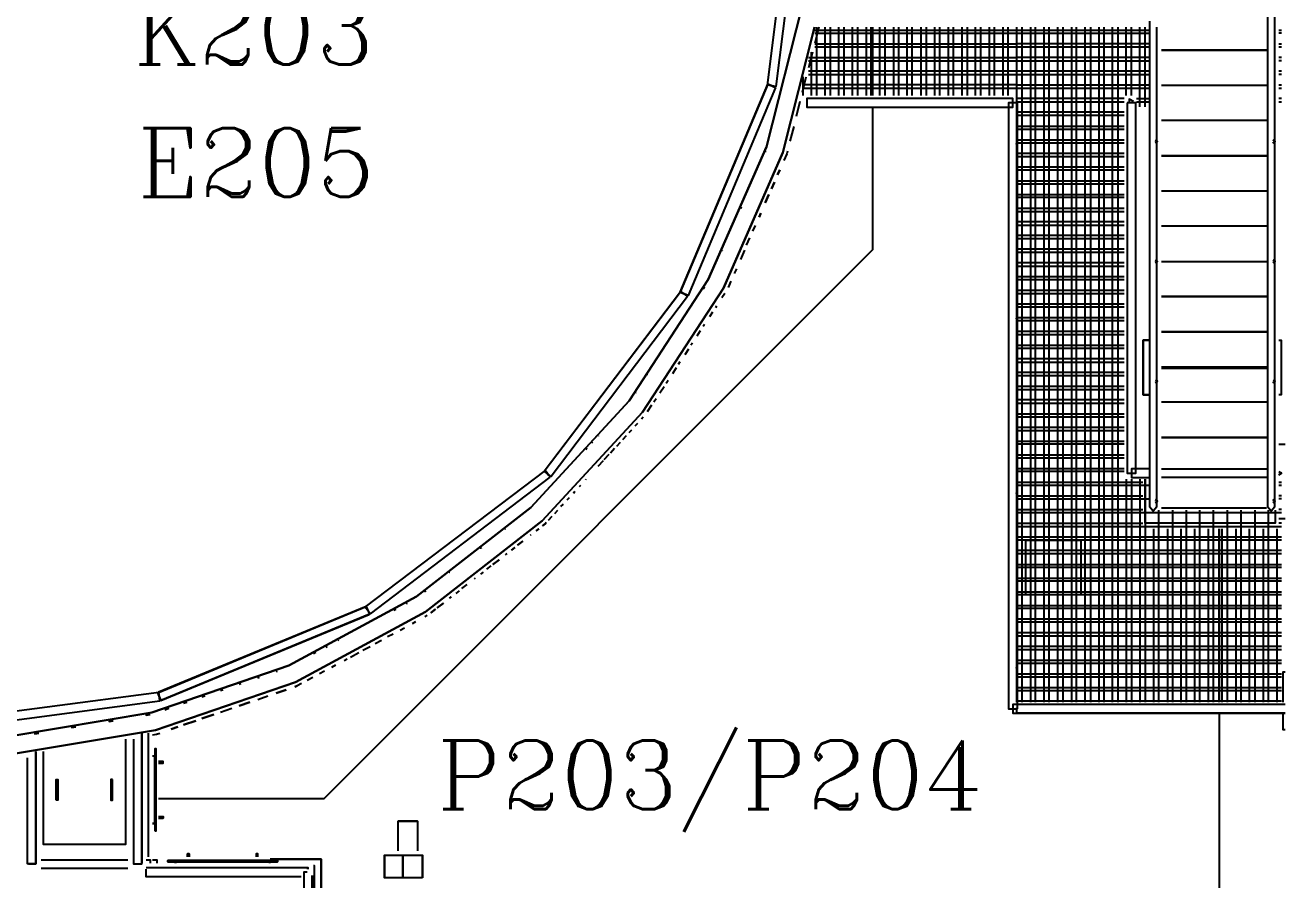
# Model space of a CAD drawing. Extents: x -57244 to 324435, y 15553 to 159369.
# Drawn here: x 102214 to 111433, y 36926 to 43164 of the extents above; entities that cross this region are included whole.
import ezdxf

# ---------------------------------------------------------------- set-up
doc = ezdxf.new("R2010")
doc.units = 0
doc.header["$LTSCALE"] = 2000
doc.header["$MEASUREMENT"] = 0
doc.layers.add('BASE', color=253, linetype='CONTINUOUS')
doc.styles.add('ROMANC', font='ROMANC', dxfattribs={"height": 0.2})

msp = doc.modelspace()

# ---------------------------------------------------------------- linework, layer by layer
at = {"layer": 'BASE', "linetype": 'Continuous'}
for p, q in [((108008.6, 43149.4), (107979.1, 43033.1)), ((107991.7, 43149.4), (107991.7, 42652.2)), ((108054.1, 42652.2), (108054.1, 43149.4)), ((108091.7, 43149.4), (108091.7, 42652.2)), ((108154.1, 42652.2), (108154.1, 43149.4)), ((108191.7, 43149.4), (108191.7, 42652.2)), ((108254.1, 42652.2), (108254.1, 43149.4)), ((108291.7, 43149.4), (108291.7, 42652.2)), ((108354.1, 43149.4), (108354.1, 42652.2)), ((108391.7, 42652.2), (108391.7, 43149.4)), ((108400.4, 43149.4), (108400.4, 42652.2)), ((108400.4, 43149.4), (108400.4, 42652.2)), ((108454.1, 42652.2), (108454.1, 43149.4)), ((108491.7, 43149.4), (108491.7, 42652.2)), ((108554.1, 43149.4), (108554.1, 42652.2)), ((108591.7, 43149.4), (108591.7, 42652.2)), ((108654.1, 42652.2), (108654.1, 43149.4)), ((108691.7, 42652.2), (108691.7, 43149.4)), ((108754.1, 43149.4), (108754.1, 42652.2)), ((108791.7, 43149.4), (108791.7, 42652.2)), ((108854.1, 43149.4), (108854.1, 42652.2)), ((108891.7, 42652.2), (108891.7, 43149.4)), ((108954.1, 43149.4), (108954.1, 42652.2)), ((108991.7, 42652.2), (108991.7, 43149.4)), ((109054.1, 43149.4), (109054.1, 42652.2)), ((109091.7, 43149.4), (109091.7, 42652.2)), ((109154.1, 42652.2), (109154.1, 43149.4)), ((109191.7, 42652.2), (109191.7, 43149.4)), ((109254.1, 42652.2), (109254.1, 43149.4)), ((109291.7, 42652.2), (109291.7, 43149.4)), ((109354.1, 42652.2), (109354.1, 43149.4)), ((109391.7, 42652.2), (109391.7, 43149.4)), ((109454.1, 38223), (109454.1, 43149.4)), ((109491.7, 43149.4), (109491.7, 38223)), ((109554.1, 43149.4), (109554.1, 38223)), ((109591.7, 38223), (109591.7, 43149.4)), ((109654.1, 38223), (109654.1, 43149.4)), ((109691.7, 38223), (109691.7, 43149.4)), ((109754.1, 38223), (109754.1, 43149.4)), ((109791.7, 43149.4), (109791.7, 38223)), ((109854.1, 43149.4), (109854.1, 38223)), ((109891.7, 38223), (109891.7, 43149.4)), ((109954.1, 38223), (109954.1, 43149.4)), ((109991.7, 43149.4), (109991.7, 38223)), ((110054.1, 43149.4), (110054.1, 38223)), ((110091.7, 38223), (110091.7, 43149.4)), ((110154.1, 38223), (110154.1, 43149.4)), ((110191.7, 43149.4), (110191.7, 38223)), ((110254.1, 42652.2), (110254.1, 43149.4)), ((110291.7, 42652.2), (110291.7, 43149.4)), ((110354.1, 42567.7), (110354.1, 43149.4)), ((110391.7, 42567.7), (110391.7, 43149.4)), ((107979.1, 43128.8), (109448, 43128.8)), ((107979.1, 43105.9), (109448, 43105.9)), ((109448, 43128.8), (110419.7, 43128.8)), ((109448, 43105.9), (110419.7, 43105.9)), ((111368.8, 43128.8), (111386.5, 43128.8)), ((111386.5, 43105.9), (111368.8, 43105.9)), ((107962.8, 42968.6), (107933.9, 42854.7)), ((107954.1, 42968.6), (107954.1, 42652.2)), ((107979.1, 43028.8), (109448, 43028.8)), ((107979.1, 43005.9), (109448, 43005.9)), ((110419.7, 43028.8), (109448, 43028.8)), ((109448, 43005.9), (110419.7, 43005.9)), ((111278.4, 42983.1), (110510.1, 42983.1)), ((110510.1, 42983.1), (111278.4, 42983.1)), ((111368.8, 43028.8), (111386.5, 43028.8)), ((111368.8, 43005.9), (111386.5, 43005.9)), ((107933.9, 42928.8), (109448, 42928.8)), ((107933.9, 42905.9), (109448, 42905.9)), ((110419.7, 42928.8), (109448, 42928.8)), ((109448, 42905.9), (110419.7, 42905.9)), ((111386.5, 42928.8), (111368.8, 42928.8)), ((111386.5, 42905.9), (111368.8, 42905.9)), ((107888.8, 42676.2), (107917, 42787.8)), ((107891.7, 42787.8), (107891.7, 42652.2)), ((109448, 42828.8), (107933.9, 42828.8)), ((107933.9, 42805.9), (109448, 42805.9)), ((110419.7, 42828.8), (109448, 42828.8)), ((109448, 42805.9), (110419.7, 42805.9)), ((111386.5, 42828.8), (111368.8, 42828.8)), ((111386.5, 42805.9), (111368.8, 42805.9)), ((107636.2, 42734.3), (107634.6, 42730.3)), ((109448, 42728.8), (107891.1, 42728.8)), ((107891.1, 42705.9), (109448, 42705.9)), ((109448, 42728.8), (110419.7, 42728.8)), ((109448, 42705.9), (110419.7, 42705.9)), ((110510.1, 42726), (111278.4, 42726)), ((110510.1, 42726), (111278.4, 42726)), ((111368.8, 42728.8), (111386.5, 42728.8)), ((111368.8, 42705.9), (111386.5, 42705.9)), ((107871.2, 42607), (107843.6, 42497.7)), ((110238.9, 42628.8), (109448, 42628.8)), ((109448, 42605.9), (110238.9, 42605.9)), ((109456.8, 42597.7), (109456.8, 38223)), ((109456.8, 42597.7), (109456.8, 38223)), ((109456.8, 42597.7), (109456.8, 38223)), ((109456.8, 38223), (109456.8, 42597.7)), ((110275.9, 42624.8), (110275.9, 42607)), ((110329.3, 42628.8), (110419.7, 42628.8)), ((110329.3, 42605.9), (110419.7, 42605.9)), ((111386.5, 42628.8), (111368.8, 42628.8)), ((111368.8, 42605.9), (111386.5, 42605.9)), ((108400.4, 42561.8), (108400.4, 41524.7)), ((110238.9, 42528.8), (109448, 42528.8)), ((110238.9, 42505.9), (109448, 42505.9)), ((107825.5, 42426.3), (107798.4, 42319.2)), ((109448, 42428.8), (110238.9, 42428.8)), ((109448, 42405.9), (110238.9, 42405.9)), ((111278.4, 42468.8), (110510.1, 42468.8)), ((111278.4, 42468.8), (110510.1, 42468.8)), ((109448, 42328.8), (110238.9, 42328.8)), ((107617.6, 42239.2), (107620.3, 42245.5)), ((107617.6, 42239.2), (107620.3, 42245.5)), ((107617.6, 42239.2), (107620.3, 42245.5)), ((107617.6, 42239.2), (107620.3, 42245.5)), ((107620.3, 42245.5), (107617.6, 42239.2)), ((107617.6, 42239.2), (107620.3, 42245.5)), ((107617.6, 42239.2), (107620.3, 42245.5)), ((107617.6, 42239.2), (107620.3, 42245.5)), ((107617.6, 42239.2), (107620.3, 42245.5)), ((107617.6, 42239.2), (107620.3, 42245.5)), ((107617.6, 42239.2), (107620.3, 42245.5)), ((107617.6, 42239.2), (107620.3, 42245.5)), ((107617.6, 42239.2), (107620.3, 42245.5)), ((107617.6, 42239.2), (107620.3, 42245.5)), ((107617.6, 42239.2), (107620.3, 42245.5)), ((107774.4, 42224.6), (107753.2, 42176.2)), ((109448, 42305.9), (110238.9, 42305.9)), ((109456.8, 42297.7), (109448, 42302.8)), ((110238.9, 42228.8), (109448, 42228.8)), ((109448, 42205.9), (110238.9, 42205.9)), ((111278.4, 42211.7), (110510.1, 42211.7)), ((110510.1, 42211.7), (111278.4, 42211.7)), ((107724.1, 42109.9), (107708, 42073.2)), ((107708, 42073.2), (107724.1, 42109.9)), ((110238.9, 42128.8), (109448, 42128.8)), ((110238.9, 42105.9), (109448, 42105.9)), ((107662.8, 41970.1), (107684.4, 42019.5)), ((107684.4, 42019.5), (107662.8, 41970.1)), ((109448, 42028.8), (110238.9, 42028.8)), ((109448, 42005.9), (110238.9, 42005.9)), ((110510.1, 41954.5), (111278.4, 41954.5)), ((110510.1, 41954.5), (111278.4, 41954.5)), ((107644.8, 41929.1), (107617.6, 41867.1)), ((107617.6, 41867.1), (107644.8, 41929.1)), ((109448, 41928.8), (110238.9, 41928.8)), ((110238.9, 41905.9), (109448, 41905.9)), ((107436.8, 41827.1), (107441.9, 41838.7)), ((107436.8, 41827.1), (107441.9, 41838.7)), ((107436.8, 41827.1), (107441.9, 41838.7)), ((107436.8, 41827.1), (107441.9, 41838.7)), ((107441.9, 41838.7), (107436.8, 41827.1)), ((107436.8, 41827.1), (107441.9, 41838.7)), ((107436.8, 41827.1), (107441.9, 41838.7)), ((107436.8, 41827.1), (107441.9, 41838.7)), ((107436.8, 41827.1), (107441.9, 41838.7)), ((107436.8, 41827.1), (107441.9, 41838.7)), ((107436.8, 41827.1), (107441.9, 41838.7)), ((107436.8, 41827.1), (107441.9, 41838.7)), ((107436.8, 41827.1), (107441.9, 41838.7)), ((107436.8, 41827.1), (107441.9, 41838.7)), ((107436.8, 41827.1), (107441.9, 41838.7)), ((107572.4, 41764.1), (107585.3, 41793.5)), ((107585.3, 41793.5), (107572.4, 41764.1)), ((109448, 41828.8), (110238.9, 41828.8)), ((109448, 41805.9), (110238.9, 41805.9)), ((107527.2, 41661), (107545.7, 41703.1)), ((107527.2, 41661), (107545.7, 41703.1)), ((110238.9, 41728.8), (109448, 41728.8)), ((109448, 41705.9), (110238.9, 41705.9)), ((111278.4, 41697.4), (110510.1, 41697.4)), ((111278.4, 41697.4), (110510.1, 41697.4)), ((107482, 41558), (107506, 41612.7)), ((107482, 41558), (107506, 41612.7)), ((110238.9, 41628.8), (109448, 41628.8)), ((110238.9, 41605.9), (109448, 41605.9)), ((107303.1, 41522.3), (107301.2, 41518)), ((107301.2, 41518), (107303.1, 41522.3)), ((107301.2, 41518), (107303.1, 41522.3)), ((107303.1, 41522.3), (107301.2, 41518)), ((107301.2, 41518), (107303.1, 41522.3)), ((107301.2, 41518), (107303.1, 41522.3)), ((107301.2, 41518), (107303.1, 41522.3)), ((107301.2, 41518), (107303.1, 41522.3)), ((107301.2, 41518), (107303.1, 41522.3)), ((107301.2, 41518), (107303.1, 41522.3)), ((107301.2, 41518), (107303.1, 41522.3)), ((107301.2, 41518), (107303.1, 41522.3)), ((107301.2, 41518), (107303.1, 41522.3)), ((107301.2, 41518), (107303.1, 41522.3)), ((107301.2, 41518), (107303.1, 41522.3)), ((107466.4, 41522.3), (107436.8, 41455)), ((107466.4, 41522.3), (107436.8, 41455)), ((110238.9, 41528.8), (109448, 41528.8)), ((110238.9, 41505.9), (109448, 41505.9)), ((110238.9, 41428.8), (109448, 41428.8)), ((109448, 41405.9), (110238.9, 41405.9)), ((110510.1, 41440.2), (111278.4, 41440.2)), ((110510.1, 41440.2), (111278.4, 41440.2)), ((107406.9, 41386.8), (107391.6, 41351.9)), ((107406.9, 41386.8), (107391.6, 41351.9)), ((110238.9, 41328.8), (109448, 41328.8)), ((110238.9, 41305.9), (109448, 41305.9)), ((107165.6, 41239.6), (107173.2, 41251.2)), ((107165.6, 41239.6), (107173.2, 41251.2)), ((107173.2, 41251.2), (107165.6, 41239.6)), ((107165.6, 41239.6), (107173.2, 41251.2)), ((107173.2, 41251.2), (107165.6, 41239.6)), ((107165.6, 41239.6), (107173.2, 41251.2)), ((107165.6, 41239.6), (107173.2, 41251.2)), ((107173.2, 41251.2), (107165.6, 41239.6)), ((107165.6, 41239.6), (107173.2, 41251.2)), ((107173.2, 41251.2), (107165.6, 41239.6)), ((107165.6, 41239.6), (107173.2, 41251.2)), ((107173.2, 41251.2), (107165.6, 41239.6)), ((107165.6, 41239.6), (107173.2, 41251.2)), ((107173.2, 41251.2), (107165.6, 41239.6)), ((107165.6, 41239.6), (107173.2, 41251.2)), ((107173.2, 41251.2), (107165.6, 41239.6)), ((107367.2, 41296.4), (107346.4, 41248.9)), ((107367.2, 41296.4), (107346.4, 41248.9)), ((110238.9, 41228.8), (109448, 41228.8)), ((107025, 41202.9), (107021, 41206)), ((107256, 41104.6), (107263.2, 41115.6)), ((107322.2, 41206), (107301.2, 41173.8)), ((109448, 41205.9), (110238.9, 41205.9)), ((110238.9, 41128.8), (109448, 41128.8)), ((111278.4, 41183.1), (110510.1, 41183.1)), ((110510.1, 41183.1), (111278.4, 41183.1)), ((107233.6, 41070.4), (107210.8, 41035.5)), ((110238.9, 41105.9), (109448, 41105.9)), ((110238.9, 41028.8), (109448, 41028.8)), ((109456.8, 41023.1), (109448, 41028.1)), ((109456.8, 41023.1), (109448, 41028.1)), ((107120.4, 40897.1), (107145, 40934.8)), ((107174.6, 40980), (107165.6, 40966.3)), ((110238.9, 41005.9), (109448, 41005.9)), ((107086, 40844.4), (107075.2, 40827.9)), ((110238.9, 40928.8), (109448, 40928.8)), ((109448, 40905.9), (110238.9, 40905.9)), ((111278.4, 40926), (110510.1, 40926)), ((110510.1, 40926), (111278.4, 40926)), ((107056.5, 40799.2), (107030, 40758.7)), ((109448, 40828.8), (110238.9, 40828.8)), ((109448, 40805.9), (110238.9, 40805.9)), ((106967.9, 40663.6), (106939.6, 40620.4)), ((106984.8, 40689.6), (106997.4, 40708.8)), ((110238.9, 40728.8), (109448, 40728.8)), ((109448, 40705.9), (110238.9, 40705.9)), ((111278.4, 40668.8), (110510.1, 40668.8)), ((111278.4, 40668.8), (110510.1, 40668.8)), ((111278.4, 40661.7), (110510.1, 40661.7)), ((110510.1, 40661.7), (111278.4, 40661.7)), ((106758.9, 40617), (106759.8, 40618.4)), ((106759.8, 40618.4), (106758.9, 40617)), ((106759.8, 40618.4), (106758.9, 40617)), ((106759.8, 40618.4), (106758.9, 40617)), ((106758.9, 40617), (106759.8, 40618.4)), ((106758.9, 40617), (106759.8, 40618.4)), ((106758.9, 40617), (106759.8, 40618.4)), ((106759.8, 40618.4), (106758.9, 40617)), ((106758.9, 40617), (106759.8, 40618.4)), ((106759.8, 40618.4), (106758.9, 40617)), ((106758.9, 40617), (106759.8, 40618.4)), ((106759.8, 40618.4), (106758.9, 40617)), ((106758.9, 40617), (106759.8, 40618.4)), ((106759.8, 40618.4), (106758.9, 40617)), ((106758.9, 40617), (106759.8, 40618.4)), ((106759.8, 40618.4), (106758.9, 40617)), ((106894.4, 40551.2), (106908.8, 40573.2)), ((110238.9, 40628.8), (109448, 40628.8)), ((110238.9, 40605.9), (109448, 40605.9)), ((106671.2, 40482.8), (106668.5, 40478.6)), ((106671.2, 40482.8), (106668.5, 40478.6)), ((106671.2, 40482.8), (106668.5, 40478.6)), ((106671.2, 40482.8), (106668.5, 40478.6)), ((106671.2, 40482.8), (106668.5, 40478.6)), ((106671.2, 40482.8), (106668.5, 40478.6)), ((106671.2, 40482.8), (106668.5, 40478.6)), ((106671.2, 40482.8), (106668.5, 40478.6)), ((106671.2, 40482.8), (106668.5, 40478.6)), ((106671.2, 40482.8), (106668.5, 40478.6)), ((106671.2, 40482.8), (106668.5, 40478.6)), ((106671.2, 40482.8), (106668.5, 40478.6)), ((106671.2, 40482.8), (106668.5, 40478.6)), ((106671.2, 40482.8), (106668.5, 40478.6)), ((106671.2, 40482.8), (106668.5, 40478.6)), ((106671.2, 40482.8), (106668.5, 40478.6)), ((106849.2, 40482), (106879.3, 40528)), ((109448, 40528.8), (110238.9, 40528.8)), ((109448, 40505.9), (110238.9, 40505.9)), ((106758.9, 40343.7), (106790.7, 40392.4)), ((106820.2, 40437.6), (106804.1, 40412.9)), ((110238.9, 40428.8), (109448, 40428.8)), ((109448, 40405.9), (110238.9, 40405.9)), ((111278.4, 40411.7), (110510.1, 40411.7)), ((111278.4, 40411.7), (110510.1, 40411.7)), ((106726.2, 40302.1), (106713.7, 40288.5)), ((106726.2, 40302.1), (106713.7, 40288.5)), ((109448, 40328.8), (110238.9, 40328.8)), ((109448, 40305.9), (110238.9, 40305.9)), ((106623.3, 40190.3), (106643, 40211.7)), ((106623.3, 40190.3), (106643, 40211.7)), ((106668.5, 40239.4), (106684.6, 40256.9)), ((106684.6, 40256.9), (106668.5, 40239.4)), ((110238.9, 40228.8), (109448, 40228.8)), ((109448, 40205.9), (110238.9, 40205.9)), ((106352.1, 40116.4), (106356.6, 40121.3)), ((106352.1, 40116.4), (106356.6, 40121.3)), ((106352.1, 40116.4), (106356.6, 40121.3)), ((106352.1, 40116.4), (106356.6, 40121.3)), ((106356.6, 40121.3), (106352.1, 40116.4)), ((106352.1, 40116.4), (106356.6, 40121.3)), ((106352.1, 40116.4), (106356.6, 40121.3)), ((106352.1, 40116.4), (106356.6, 40121.3)), ((106352.1, 40116.4), (106356.6, 40121.3)), ((106352.1, 40116.4), (106356.6, 40121.3)), ((106352.1, 40116.4), (106356.6, 40121.3)), ((106352.1, 40116.4), (106356.6, 40121.3)), ((106352.1, 40116.4), (106356.6, 40121.3)), ((106352.1, 40116.4), (106356.6, 40121.3)), ((106352.1, 40116.4), (106356.6, 40121.3)), ((106397.3, 40165.5), (106398.2, 40166.5)), ((106398.2, 40166.5), (106397.3, 40165.5)), ((106397.3, 40165.5), (106398.2, 40166.5)), ((106397.3, 40165.5), (106398.2, 40166.5)), ((106398.2, 40166.5), (106397.3, 40165.5)), ((106398.2, 40166.5), (106397.3, 40165.5)), ((106398.2, 40166.5), (106397.3, 40165.5)), ((106398.2, 40166.5), (106397.3, 40165.5)), ((106398.2, 40166.5), (106397.3, 40165.5)), ((106398.2, 40166.5), (106397.3, 40165.5)), ((106398.2, 40166.5), (106397.3, 40165.5)), ((106398.2, 40166.5), (106397.3, 40165.5)), ((106398.2, 40166.5), (106397.3, 40165.5)), ((106398.2, 40166.5), (106397.3, 40165.5)), ((106398.2, 40166.5), (106397.3, 40165.5)), ((106532.9, 40092.1), (106559.8, 40121.3)), ((106532.9, 40092.1), (106559.8, 40121.3)), ((106601.4, 40166.5), (106578.1, 40141.2)), ((106578.1, 40141.2), (106601.4, 40166.5)), ((109448, 40128.8), (110238.9, 40128.8)), ((110238.9, 40105.9), (109448, 40105.9)), ((110510.1, 40154.5), (111278.4, 40154.5)), ((111278.4, 40154.5), (110510.1, 40154.5)), ((111414, 40103.7), (111368.8, 40103.7)), ((111414, 40103.7), (111368.8, 40103.7)), ((106315, 40076.1), (106306.9, 40067.3)), ((106306.9, 40067.3), (106315, 40076.1)), ((106315, 40076.1), (106306.9, 40067.3)), ((106306.9, 40067.3), (106315, 40076.1)), ((106315, 40076.1), (106306.9, 40067.3)), ((106315, 40076.1), (106306.9, 40067.3)), ((106306.9, 40067.3), (106315, 40076.1)), ((106315, 40076.1), (106306.9, 40067.3)), ((106306.9, 40067.3), (106315, 40076.1)), ((106315, 40076.1), (106306.9, 40067.3)), ((106306.9, 40067.3), (106315, 40076.1)), ((106315, 40076.1), (106306.9, 40067.3)), ((106306.9, 40067.3), (106315, 40076.1)), ((106315, 40076.1), (106306.9, 40067.3)), ((106306.9, 40067.3), (106315, 40076.1)), ((106476.5, 40030.9), (106442.5, 39993.9)), ((106442.5, 39993.9), (106476.5, 40030.9)), ((106487.7, 40043), (106518.2, 40076.1)), ((106487.7, 40043), (106518.2, 40076.1)), ((109448, 40028.8), (110238.9, 40028.8)), ((106397.3, 39944.8), (106434.9, 39985.7)), ((106434.9, 39985.7), (106397.3, 39944.8)), ((109448, 40005.9), (110238.9, 40005.9)), ((109448, 39928.8), (110238.9, 39928.8)), ((110291.6, 39925), (110291.6, 39862.5)), ((110510.1, 39925), (111278.4, 39925)), ((106010.4, 39913.9), (106035.7, 39880.5)), ((106306.9, 39846.6), (106310.1, 39850.1)), ((106306.9, 39846.6), (106310.1, 39850.1)), ((110238.9, 39905.9), (109448, 39905.9)), ((109448, 39828.8), (110374.5, 39828.8)), ((110254.1, 39850.1), (110254.1, 38223)), ((110291.7, 39850.1), (110291.7, 38223)), ((110354.1, 39850.1), (110354.1, 38223)), ((110391.1, 39528.7), (110391.1, 39850.1)), ((110391.7, 39850.1), (110391.7, 38223)), ((111278.4, 39862.5), (110510.1, 39862.5)), ((111387.8, 39893.7), (111368.8, 39882.8)), ((111368.8, 39828.8), (111386.5, 39828.8)), ((106226.9, 39759.7), (106216.5, 39748.4)), ((106216.5, 39748.4), (106226.9, 39759.7)), ((106268.5, 39804.9), (106261.7, 39797.5)), ((106261.7, 39797.5), (106268.5, 39804.9)), ((109448, 39805.9), (110419.7, 39805.9)), ((109456.8, 39748.4), (109448, 39753.5)), ((111368.8, 39805.9), (111386.5, 39805.9)), ((106126.1, 39650.2), (106143.7, 39669.3)), ((106126.1, 39650.2), (106143.7, 39669.3)), ((106185.3, 39714.5), (106171.3, 39699.3)), ((106171.3, 39699.3), (106185.3, 39714.5)), ((109448, 39728.8), (110374.5, 39728.8)), ((109448, 39705.9), (110419.7, 39705.9)), ((110510.1, 39640.2), (111278.4, 39640.2)), ((110510.1, 39640.2), (111278.4, 39640.2)), ((111386.5, 39728.8), (111368.8, 39728.8)), ((111386.5, 39705.9), (111368.8, 39705.9)), ((106035.7, 39552), (106060.5, 39578.9)), ((106060.5, 39578.9), (106035.7, 39552)), ((106080.9, 39601.1), (106102.1, 39624.1)), ((106080.9, 39601.1), (106102.1, 39624.1)), ((109448, 39628.8), (110374.5, 39628.8)), ((111386.5, 39605.9), (109448, 39605.9)), ((110491.7, 38223), (110491.7, 39624.1)), ((110591.7, 39624.1), (110591.7, 38223)), ((110691.7, 39624.1), (110691.7, 38223)), ((110791.7, 38223), (110791.7, 39624.1)), ((110891.7, 38223), (110891.7, 39624.1)), ((110991.7, 39624.1), (110991.7, 38223)), ((111091.7, 38223), (111091.7, 39624.1)), ((111191.7, 39624.1), (111191.7, 38223)), ((111291.7, 38223), (111291.7, 39624.1)), ((111386.5, 39628.8), (111368.8, 39628.8)), ((111368.8, 39563.7), (111414, 39563.7)), ((105720.9, 39488.5), (105719.4, 39487.3)), ((105719.4, 39487.3), (105720.9, 39488.5)), ((105720.9, 39488.5), (105719.4, 39487.3)), ((105719.4, 39487.3), (105720.9, 39488.5)), ((105720.9, 39488.5), (105719.4, 39487.3)), ((105719.4, 39487.3), (105720.9, 39488.5)), ((105720.9, 39488.5), (105719.4, 39487.3)), ((105719.4, 39487.3), (105720.9, 39488.5)), ((105720.9, 39488.5), (105719.4, 39487.3)), ((105719.4, 39487.3), (105720.9, 39488.5)), ((105720.9, 39488.5), (105719.4, 39487.3)), ((105719.4, 39487.3), (105720.9, 39488.5)), ((105945.3, 39473.8), (105964.3, 39488.5)), ((105964.3, 39488.5), (105945.3, 39473.8)), ((109448, 39528.8), (110374.5, 39528.8)), ((109448, 39505.9), (111386.5, 39505.9)), ((110454.1, 38223), (110454.1, 39488.5)), ((110554.1, 39488.5), (110554.1, 38223)), ((110654.1, 38223), (110654.1, 39488.5)), ((110754.1, 38223), (110754.1, 39488.5)), ((110854.1, 38223), (110854.1, 39488.5)), ((110931.1, 38223), (110931.1, 39488.5)), ((110931.1, 39488.5), (110931.1, 38223)), ((110954.1, 38223), (110954.1, 39488.5)), ((111054.1, 39488.5), (111054.1, 38223)), ((111154.1, 38223), (111154.1, 39488.5)), ((111254.1, 39488.5), (111254.1, 38223)), ((111354.1, 39488.5), (111354.1, 38223)), ((111386.5, 39528.8), (111368.8, 39528.8)), ((105809.7, 39368.2), (105848.1, 39398.1)), ((105848.1, 39398.1), (105809.7, 39368.2)), ((105906.2, 39443.3), (105900.1, 39438.6)), ((105906.2, 39443.3), (105900.1, 39438.6)), ((109448, 39428.8), (111386.5, 39428.8)), ((111386.5, 39405.9), (109448, 39405.9)), ((109521.1, 39406.2), (109921.1, 39406.2)), ((105546.7, 39352.9), (105538.6, 39346.6)), ((105538.6, 39346.6), (105546.7, 39352.9)), ((105546.7, 39352.9), (105538.6, 39346.6)), ((105538.6, 39346.6), (105546.7, 39352.9)), ((105546.7, 39352.9), (105538.6, 39346.6)), ((105538.6, 39346.6), (105546.7, 39352.9)), ((105546.7, 39352.9), (105538.6, 39346.6)), ((105538.6, 39346.6), (105546.7, 39352.9)), ((105546.7, 39352.9), (105538.6, 39346.6)), ((105538.6, 39346.6), (105546.7, 39352.9)), ((105546.7, 39352.9), (105538.6, 39346.6)), ((105538.6, 39346.6), (105546.7, 39352.9)), ((105732, 39307.7), (105719.4, 39297.9)), ((105732, 39307.7), (105719.4, 39297.9)), ((105790.1, 39352.9), (105764.5, 39333.1)), ((105764.5, 39333.1), (105790.1, 39352.9)), ((111386.5, 39328.8), (109448, 39328.8)), ((111386.5, 39305.9), (109448, 39305.9)), ((105583.8, 39192.4), (105615.9, 39217.4)), ((105583.8, 39192.4), (105615.9, 39217.4)), ((105673.9, 39262.5), (105629, 39227.5)), ((105629, 39227.5), (105673.9, 39262.5)), ((109448, 39228.8), (111386.5, 39228.8)), ((111386.5, 39205.9), (109448, 39205.9)), ((105314.4, 39172.2), (105312.6, 39170.7)), ((105314.4, 39172.2), (105312.6, 39170.7)), ((105314.4, 39172.2), (105312.6, 39170.7)), ((105314.4, 39172.2), (105312.6, 39170.7)), ((105314.4, 39172.2), (105312.6, 39170.7)), ((105314.4, 39172.2), (105312.6, 39170.7)), ((105314.4, 39172.2), (105312.6, 39170.7)), ((105314.4, 39172.2), (105312.6, 39170.7)), ((105314.4, 39172.2), (105312.6, 39170.7)), ((105314.4, 39172.2), (105312.6, 39170.7)), ((105314.4, 39172.2), (105312.6, 39170.7)), ((105314.4, 39172.2), (105312.6, 39170.7)), ((105499.7, 39127), (105493.4, 39122)), ((105499.7, 39127), (105493.4, 39122)), ((105557.8, 39172.2), (105538.6, 39157.2)), ((105557.8, 39172.2), (105538.6, 39157.2)), ((109448, 39128.8), (111386.5, 39128.8)), ((111386.5, 39105.9), (109448, 39105.9)), ((105131.8, 39030), (105140.2, 39036.6)), ((105131.8, 39030), (105140.2, 39036.6)), ((105131.8, 39030), (105140.2, 39036.6)), ((105131.8, 39030), (105140.2, 39036.6)), ((105131.8, 39030), (105140.2, 39036.6)), ((105131.8, 39030), (105140.2, 39036.6)), ((105131.8, 39030), (105140.2, 39036.6)), ((105131.8, 39030), (105140.2, 39036.6)), ((105131.8, 39030), (105140.2, 39036.6)), ((105131.8, 39030), (105140.2, 39036.6)), ((105131.8, 39030), (105140.2, 39036.6)), ((105131.8, 39030), (105140.2, 39036.6)), ((105383.6, 39036.6), (105357.8, 39016.5)), ((105383.6, 39036.6), (105357.8, 39016.5)), ((105403, 39051.6), (105441.7, 39081.8)), ((105403, 39051.6), (105441.7, 39081.8)), ((109448, 39028.8), (111386.5, 39028.8)), ((111386.5, 39005.9), (109448, 39005.9)), ((109921.1, 39006.2), (109521.1, 39006.2)), ((104703.4, 38922.2), (103188.4, 38294.6)), ((105003.2, 38946.2), (104996.2, 38942.4)), ((105003.2, 38946.2), (104996.2, 38942.4)), ((105003.2, 38946.2), (104996.2, 38942.4)), ((104996.2, 38942.4), (105003.2, 38946.2)), ((104996.2, 38942.4), (105003.2, 38946.2)), ((105003.2, 38946.2), (104996.2, 38942.4)), ((105003.2, 38946.2), (104996.2, 38942.4)), ((105003.2, 38946.2), (104996.2, 38942.4)), ((105003.2, 38946.2), (104996.2, 38942.4)), ((105003.2, 38946.2), (104996.2, 38942.4)), ((105003.2, 38946.2), (104996.2, 38942.4)), ((105003.2, 38946.2), (104996.2, 38942.4)), ((105003.2, 38946.2), (104996.2, 38942.4)), ((105003.2, 38946.2), (104996.2, 38942.4)), ((105003.2, 38946.2), (104996.2, 38942.4)), ((105222.2, 38910.9), (105267.5, 38946.2)), ((105267.5, 38946.2), (105222.2, 38910.9)), ((105312.6, 38981.3), (105325.5, 38991.4)), ((105325.5, 38991.4), (105312.6, 38981.3)), ((109448, 38928.8), (111386.5, 38928.8)), ((111386.5, 38905.9), (109448, 38905.9)), ((104919.7, 38901), (104905.8, 38893.5)), ((104919.7, 38901), (104905.8, 38893.5)), ((104905.8, 38893.5), (104919.7, 38901)), ((104919.7, 38901), (104905.8, 38893.5)), ((104919.7, 38901), (104905.8, 38893.5)), ((104919.7, 38901), (104905.8, 38893.5)), ((104919.7, 38901), (104905.8, 38893.5)), ((104919.7, 38901), (104905.8, 38893.5)), ((104919.7, 38901), (104905.8, 38893.5)), ((104919.7, 38901), (104905.8, 38893.5)), ((104919.7, 38901), (104905.8, 38893.5)), ((104919.7, 38901), (104905.8, 38893.5)), ((104919.7, 38901), (104905.8, 38893.5)), ((104919.7, 38901), (104905.8, 38893.5)), ((104919.7, 38901), (104905.8, 38893.5)), ((105041.4, 38796.9), (105066.7, 38810.6)), ((105150.2, 38855.8), (105131.8, 38845.8)), ((105209.4, 38901), (105177, 38875.8)), ((105177, 38875.8), (105209.4, 38901)), ((111386.5, 38828.8), (109448, 38828.8)), ((104899.7, 38720.2), (104860.6, 38699.1)), ((104951, 38748), (104983.2, 38765.4)), ((111386.5, 38805.9), (109448, 38805.9)), ((111386.5, 38728.8), (109448, 38728.8)), ((104408.7, 38624.4), (104418.6, 38629.8)), ((104418.6, 38629.8), (104408.7, 38624.4)), ((104418.6, 38629.8), (104408.7, 38624.4)), ((104408.7, 38624.4), (104418.6, 38629.8)), ((104408.7, 38624.4), (104418.6, 38629.8)), ((104418.6, 38629.8), (104408.7, 38624.4)), ((104408.7, 38624.4), (104418.6, 38629.8)), ((104418.6, 38629.8), (104408.7, 38624.4)), ((104408.7, 38624.4), (104418.6, 38629.8)), ((104418.6, 38629.8), (104408.7, 38624.4)), ((104408.7, 38624.4), (104418.6, 38629.8)), ((104418.6, 38629.8), (104408.7, 38624.4)), ((104408.7, 38624.4), (104418.6, 38629.8)), ((104418.6, 38629.8), (104408.7, 38624.4)), ((104408.7, 38624.4), (104418.6, 38629.8)), ((104499.1, 38673.4), (104502.1, 38675)), ((104499.1, 38673.4), (104502.1, 38675)), ((104502.1, 38675), (104499.1, 38673.4)), ((104499.1, 38673.4), (104502.1, 38675)), ((104502.1, 38675), (104499.1, 38673.4)), ((104499.1, 38673.4), (104502.1, 38675)), ((104499.1, 38673.4), (104502.1, 38675)), ((104499.1, 38673.4), (104502.1, 38675)), ((104499.1, 38673.4), (104502.1, 38675)), ((104499.1, 38673.4), (104502.1, 38675)), ((104499.1, 38673.4), (104502.1, 38675)), ((104499.1, 38673.4), (104502.1, 38675)), ((104499.1, 38673.4), (104502.1, 38675)), ((104499.1, 38673.4), (104502.1, 38675)), ((104499.1, 38673.4), (104502.1, 38675)), ((104679.8, 38601.2), (104732.7, 38629.8)), ((104770.2, 38650.1), (104816.2, 38675)), ((109448, 38705.9), (111386.5, 38705.9)), ((111386.5, 38628.8), (109448, 38628.8)), ((104335.1, 38584.6), (104318.3, 38575.5)), ((104335.1, 38584.6), (104318.3, 38575.5)), ((104335.1, 38584.6), (104318.3, 38575.5)), ((104335.1, 38584.6), (104318.3, 38575.5)), ((104335.1, 38584.6), (104318.3, 38575.5)), ((104335.1, 38584.6), (104318.3, 38575.5)), ((104335.1, 38584.6), (104318.3, 38575.5)), ((104335.1, 38584.6), (104318.3, 38575.5)), ((104335.1, 38584.6), (104318.3, 38575.5)), ((104335.1, 38584.6), (104318.3, 38575.5)), ((104335.1, 38584.6), (104318.3, 38575.5)), ((104335.1, 38584.6), (104318.3, 38575.5)), ((104335.1, 38584.6), (104318.3, 38575.5)), ((104335.1, 38584.6), (104318.3, 38575.5)), ((104335.1, 38584.6), (104318.3, 38575.5)), ((104544.3, 38527.8), (104565.6, 38539.4)), ((104589.5, 38552.3), (104649.1, 38584.6)), ((111386.5, 38605.9), (109448, 38605.9)), ((104053, 38449), (104047.1, 38447)), ((104047.1, 38447), (104053, 38449)), ((104053, 38449), (104047.1, 38447)), ((104053, 38449), (104047.1, 38447)), ((104047.1, 38447), (104053, 38449)), ((104053, 38449), (104047.1, 38447)), ((104047.1, 38447), (104053, 38449)), ((104053, 38449), (104047.1, 38447)), ((104047.1, 38447), (104053, 38449)), ((104053, 38449), (104047.1, 38447)), ((104047.1, 38447), (104053, 38449)), ((104053, 38449), (104047.1, 38447)), ((104047.1, 38447), (104053, 38449)), ((104053, 38449), (104047.1, 38447)), ((104398.6, 38449), (104363.5, 38430)), ((104453.9, 38478.9), (104482.1, 38494.2)), ((109448, 38528.8), (111386.5, 38528.8)), ((111386.5, 38505.9), (109448, 38505.9)), ((109448, 38468.7), (109456.8, 38473.8)), ((109448, 38468.7), (109456.8, 38473.8)), ((111396, 38442.7), (111396, 38223)), ((103789.7, 38358.6), (103775.9, 38353.9)), ((103775.9, 38353.9), (103789.7, 38358.6)), ((103789.7, 38358.6), (103775.9, 38353.9)), ((103775.9, 38353.9), (103789.7, 38358.6)), ((103789.7, 38358.6), (103775.9, 38353.9)), ((103789.7, 38358.6), (103775.9, 38353.9)), ((103789.7, 38358.6), (103775.9, 38353.9)), ((103789.7, 38358.6), (103775.9, 38353.9)), ((103789.7, 38358.6), (103775.9, 38353.9)), ((103789.7, 38358.6), (103775.9, 38353.9)), ((103789.7, 38358.6), (103775.9, 38353.9)), ((103789.7, 38358.6), (103775.9, 38353.9)), ((103789.7, 38358.6), (103775.9, 38353.9)), ((103789.7, 38358.6), (103775.9, 38353.9)), ((103921.3, 38403.8), (103911.5, 38400.5)), ((103911.5, 38400.5), (103921.3, 38403.8)), ((103921.3, 38403.8), (103911.5, 38400.5)), ((103921.3, 38403.8), (103911.5, 38400.5)), ((103921.3, 38403.8), (103911.5, 38400.5)), ((103911.5, 38400.5), (103921.3, 38403.8)), ((103921.3, 38403.8), (103911.5, 38400.5)), ((103911.5, 38400.5), (103921.3, 38403.8)), ((103921.3, 38403.8), (103911.5, 38400.5)), ((103911.5, 38400.5), (103921.3, 38403.8)), ((103921.3, 38403.8), (103911.5, 38400.5)), ((103911.5, 38400.5), (103921.3, 38403.8)), ((103921.3, 38403.8), (103911.5, 38400.5)), ((103911.5, 38400.5), (103921.3, 38403.8)), ((104315.1, 38403.8), (104273.1, 38381.1)), ((109448, 38428.8), (111386.5, 38428.8)), ((111386.5, 38405.9), (109448, 38405.9)), ((103526.4, 38268.2), (103504.8, 38260.8)), ((103526.4, 38268.2), (103504.8, 38260.8)), ((103504.8, 38260.8), (103526.4, 38268.2)), ((103526.4, 38268.2), (103504.8, 38260.8)), ((103526.4, 38268.2), (103504.8, 38260.8)), ((103504.8, 38260.8), (103526.4, 38268.2)), ((103526.4, 38268.2), (103504.8, 38260.8)), ((103504.8, 38260.8), (103526.4, 38268.2)), ((103526.4, 38268.2), (103504.8, 38260.8)), ((103504.8, 38260.8), (103526.4, 38268.2)), ((103526.4, 38268.2), (103504.8, 38260.8)), ((103504.8, 38260.8), (103526.4, 38268.2)), ((103526.4, 38268.2), (103504.8, 38260.8)), ((103504.8, 38260.8), (103526.4, 38268.2)), ((103658, 38313.4), (103640.3, 38307.4)), ((103658, 38313.4), (103640.3, 38307.4)), ((103658, 38313.4), (103640.3, 38307.4)), ((103640.3, 38307.4), (103658, 38313.4)), ((103658, 38313.4), (103640.3, 38307.4)), ((103640.3, 38307.4), (103658, 38313.4)), ((103658, 38313.4), (103640.3, 38307.4)), ((103640.3, 38307.4), (103658, 38313.4)), ((103658, 38313.4), (103640.3, 38307.4)), ((103640.3, 38307.4), (103658, 38313.4)), ((103658, 38313.4), (103640.3, 38307.4)), ((103640.3, 38307.4), (103658, 38313.4)), ((103658, 38313.4), (103640.3, 38307.4)), ((103640.3, 38307.4), (103658, 38313.4)), ((103911.5, 38242.4), (103986.7, 38268.2)), ((103911.5, 38242.4), (103986.7, 38268.2)), ((104118.4, 38313.4), (104047.1, 38289)), ((104047.1, 38289), (104118.4, 38313.4)), ((104182.7, 38335.5), (104199.5, 38341.3)), ((109448, 38328.8), (111386.5, 38328.8)), ((111386.5, 38305.9), (109448, 38305.9)), ((103263.1, 38177.8), (103233.6, 38167.7)), ((103233.6, 38167.7), (103263.1, 38177.8)), ((103263.1, 38177.8), (103233.6, 38167.7)), ((103263.1, 38177.8), (103233.6, 38167.7)), ((103233.6, 38167.7), (103263.1, 38177.8)), ((103263.1, 38177.8), (103233.6, 38167.7)), ((103233.6, 38167.7), (103263.1, 38177.8)), ((103263.1, 38177.8), (103233.6, 38167.7)), ((103233.6, 38167.7), (103263.1, 38177.8)), ((103263.1, 38177.8), (103233.6, 38167.7)), ((103233.6, 38167.7), (103263.1, 38177.8)), ((103263.1, 38177.8), (103233.6, 38167.7)), ((103233.6, 38167.7), (103263.1, 38177.8)), ((103263.1, 38177.8), (103233.6, 38167.7)), ((103394.7, 38223), (103369.2, 38214.3)), ((103394.7, 38223), (103369.2, 38214.3)), ((103369.2, 38214.3), (103394.7, 38223)), ((103394.7, 38223), (103369.2, 38214.3)), ((103369.2, 38214.3), (103394.7, 38223)), ((103394.7, 38223), (103369.2, 38214.3)), ((103369.2, 38214.3), (103394.7, 38223)), ((103394.7, 38223), (103369.2, 38214.3)), ((103369.2, 38214.3), (103394.7, 38223)), ((103394.7, 38223), (103369.2, 38214.3)), ((103369.2, 38214.3), (103394.7, 38223)), ((103394.7, 38223), (103369.2, 38214.3)), ((103369.2, 38214.3), (103394.7, 38223)), ((103394.7, 38223), (103369.2, 38214.3)), ((103640.3, 38149.3), (103723.4, 38177.8)), ((103640.3, 38149.3), (103723.4, 38177.8)), ((103775.9, 38195.9), (103855.1, 38223)), ((103855.1, 38223), (103775.9, 38195.9)), ((111386.5, 38228.8), (109448, 38228.8)), ((111414, 38205), (109448, 38205)), ((109454.1, 38143.7), (109454.1, 38177.8)), ((109456.8, 38173.7), (109456.8, 38177.8)), ((109456.8, 38173.7), (109456.8, 38177.8)), ((109456.8, 38177.8), (109456.8, 38173.7)), ((102826.8, 38082.7), (102855.3, 38087.5)), ((102826.8, 38082.7), (102855.3, 38087.5)), ((102855.3, 38087.5), (102826.8, 38082.7)), ((102826.8, 38082.7), (102855.3, 38087.5)), ((102826.8, 38082.7), (102855.3, 38087.5)), ((102826.8, 38082.7), (102855.3, 38087.5)), ((102826.8, 38082.7), (102855.3, 38087.5)), ((102826.8, 38082.7), (102855.3, 38087.5)), ((102826.8, 38082.7), (102855.3, 38087.5)), ((102826.8, 38082.7), (102855.3, 38087.5)), ((102826.8, 38082.7), (102855.3, 38087.5)), ((102826.8, 38082.7), (102855.3, 38087.5)), ((102826.8, 38082.7), (102855.3, 38087.5)), ((103126.1, 38132.7), (103098, 38128)), ((103126.1, 38132.7), (103098, 38128)), ((103126.1, 38132.7), (103098, 38128)), ((103126.1, 38132.7), (103098, 38128)), ((103126.1, 38132.7), (103098, 38128)), ((103126.1, 38132.7), (103098, 38128)), ((103126.1, 38132.7), (103098, 38128)), ((103126.1, 38132.7), (103098, 38128)), ((103126.1, 38132.7), (103098, 38128)), ((103126.1, 38132.7), (103098, 38128)), ((103126.1, 38132.7), (103098, 38128)), ((103126.1, 38132.7), (103098, 38128)), ((103126.1, 38132.7), (103098, 38128)), ((103460.1, 38087.5), (103369.2, 38056.2)), ((103369.2, 38056.2), (103460.1, 38087.5)), ((103591.8, 38132.7), (103504.8, 38102.8)), ((103504.8, 38102.8), (103591.8, 38132.7)), ((109448, 38142.5), (111414, 38142.5)), ((111414, 38142.5), (109448, 38142.5)), ((102284.5, 37992.2), (102313.6, 37997.1)), ((102284.5, 37992.2), (102313.6, 37997.1)), ((102284.5, 37992.2), (102313.6, 37997.1)), ((102284.5, 37992.2), (102313.6, 37997.1)), ((102284.5, 37992.2), (102313.6, 37997.1)), ((102284.5, 37992.2), (102313.6, 37997.1)), ((102284.5, 37992.2), (102313.6, 37997.1)), ((102284.5, 37992.2), (102313.6, 37997.1)), ((102284.5, 37992.2), (102313.6, 37997.1)), ((102284.5, 37992.2), (102313.6, 37997.1)), ((102284.5, 37992.2), (102313.6, 37997.1)), ((102284.5, 37992.2), (102313.6, 37997.1)), ((102284.5, 37992.2), (102313.6, 37997.1)), ((102584.4, 38042.3), (102555.6, 38037.5)), ((102555.6, 38037.5), (102584.4, 38042.3)), ((102584.4, 38042.3), (102555.6, 38037.5)), ((102584.4, 38042.3), (102555.6, 38037.5)), ((102584.4, 38042.3), (102555.6, 38037.5)), ((102584.4, 38042.3), (102555.6, 38037.5)), ((102584.4, 38042.3), (102555.6, 38037.5)), ((102584.4, 38042.3), (102555.6, 38037.5)), ((102584.4, 38042.3), (102555.6, 38037.5)), ((102584.4, 38042.3), (102555.6, 38037.5)), ((102584.4, 38042.3), (102555.6, 38037.5)), ((102584.4, 38042.3), (102555.6, 38037.5)), ((102584.4, 38042.3), (102555.6, 38037.5)), ((103066.8, 37997.1), (103066.8, 37048)), ((103111.5, 37997.1), (103111.5, 37093.1)), ((103111.5, 37997.1), (103111.5, 37093.1)), ((103111.5, 37997.1), (103111.5, 37093.1)), ((103115.5, 37093.1), (103115.5, 37997.1)), ((103278.8, 38025.2), (103328.5, 38042.3)), ((103328.5, 38042.3), (103278.8, 38025.2)), ((103170.5, 37882.6), (103161.5, 37882.6)), ((103188.4, 37788.6), (103220.5, 37788.6)), ((104393.6, 37517.9), (103188.4, 37517.9)), ((103188.4, 37388.6), (103220.5, 37388.6)), ((103188.4, 37376.6), (103220.5, 37376.6)), ((104937.6, 37138.3), (104937.6, 37355.1)), ((103170.5, 37282.6), (103161.5, 37282.6)), ((102329.7, 37071.5), (102962.4, 37071.5)), ((102329.7, 37071.5), (102962.4, 37071.5)), ((103911.5, 37093.1), (103911.5, 37116.5)), ((104837.6, 37105.1), (104837.6, 36940.1)), ((105114.6, 37105.1), (105114.6, 36940.1)), ((105114.6, 36940.1), (105114.6, 37105.1)), ((102329.7, 37011.5), (102962.4, 37011.5)), ((103004.3, 37042.5), (103052.8, 37042.5)), ((104000.5, 37057.5), (103956.7, 37057.5)), ((104278.5, 37012.8), (104280.1, 37012.8)), ((104310.5, 36957.6), (104310.5, 33733.5))]:
    msp.add_line(p, q, dxfattribs=at)
for points in [[(110931.1, 38132.7), (110931.1, 34688.7), (119501, 34688.7), (119501, 49678.7), (118961.7, 49678.7)], [(106080.9, 48882.6), (106623, 48293.8), (107201.8, 47407.8), (107626.9, 46438.6), (107886.7, 45412.7), (107974.1, 44357.9), (107886.7, 43303.2), (107626.9, 42277.3), (107201.8, 41308.1), (106623, 40422.1), (105906.2, 39643.5), (105071, 38993.4), (104140.2, 38489.7), (103139.2, 38146.1), (102095.3, 37971.9), (101037, 37971.9), (99993.1, 38146.1), (98992.1, 38489.7), (98399.2, 38810.6)], [(107901.4, 44354), (107696, 42718.3), (107662.8, 42722.5)], [(111284, 43250.3), (111284, 39650.3), (111311, 39620.1), (111338.1, 39650.3), (111338.1, 43250.3)], [(107977.7, 43149.4), (107746, 42234.4), (107312.1, 41245.2), (107746, 42234.4), (107977.7, 43149.4)], [(107977.7, 43149.4), (107746, 42234.4), (107312.1, 41245.2), (107746, 42234.4), (107977.7, 43149.4)], [(107977.7, 43149.4), (107746, 42234.4), (107312.1, 41245.2), (107746, 42234.4), (107977.7, 43149.4)], [(107977.7, 43149.4), (107746, 42234.4), (107312.1, 41245.2), (107746, 42234.4), (107977.7, 43149.4)], [(107977.7, 43149.4), (107746, 42234.4), (107312.1, 41245.2), (107746, 42234.4), (107977.7, 43149.4)], [(107977.7, 43149.4), (107746, 42234.4), (107312.1, 41245.2), (107746, 42234.4), (107977.7, 43149.4)], [(110424, 43194.6), (110424, 39650.3), (110451.1, 39620.1), (110478.1, 39650.3), (110478.1, 43149.4)], [(107693.8, 42710), (107636.2, 42734.3), (106996.2, 41215.1), (107053.8, 41190.8)], [(107665, 42722.2), (107636.2, 42734.3), (107634.6, 42730.3)], [(107921.1, 42629), (107921.1, 42566.5), (109380.2, 42566.5)], [(109448, 42597.7), (109394.3, 42597.7), (109394.3, 38173.7), (109448, 38173.7)], [(109425.4, 42566.5), (109425.6, 42566.5), (109425.6, 42629)], [(109448, 42597.7), (109456.8, 42597.7), (109456.8, 38173.7), (109448, 38173.7)], [(109456.8, 38223), (109456.8, 42597.7), (109448, 42597.7)], [(109448, 42597.7), (109456.8, 42597.7), (109456.8, 38223)], [(109456.8, 38223), (109456.8, 42597.7), (109448, 42597.7)], [(110306.7, 42607), (110275.9, 42624.8), (110275.9, 42607)], [(108400.4, 42561.8), (108400.4, 41524.7), (104393.6, 37517.9), (103188.4, 37517.9)], [(110464.9, 42325.3), (110482.3, 42315.2), (110464.9, 42305.2)], [(111323.6, 42304.5), (111342.3, 42315.2), (111323.6, 42326)], [(107779.7, 42245.5), (107774.4, 42224.6), (107753.2, 42176.2)], [(109448, 42292.7), (109456.8, 42297.7), (109448, 42302.8)], [(109448, 42292.7), (109456.8, 42297.7), (109448, 42302.8)], [(110464.9, 41450.3), (110482.3, 41440.2), (110464.9, 41430.2)], [(111323.6, 41451), (111342.3, 41440.2), (111323.6, 41429.5)], [(106997.7, 41218.7), (107000.1, 41221.8), (107025, 41202.9)], [(107049.9, 41184.1), (106054.2, 39870.1), (106004.4, 39907.9), (106988.1, 41206)], [(109448, 41018), (109456.8, 41023.1), (109448, 41028.1)], [(109448, 41018), (109456.8, 41023.1), (109448, 41028.1)], [(110419.7, 40866.2), (110376.1, 40866.2), (110376.1, 40466.2), (110419.7, 40466.2)], [(110419.7, 40466.2), (110376.1, 40466.2), (110376.1, 40866.2), (110419.7, 40866.2)], [(111368.8, 40866.2), (111386, 40866.2), (111386, 40466.2), (111368.8, 40466.2)], [(110464.9, 40555.2), (110482.3, 40565.2), (110468.4, 40573.2)], [(111323.6, 40554.5), (111342.3, 40565.2), (111328.4, 40573.2)], [(110322.8, 39925), (110291.6, 39925), (110291.6, 39893.7)], [(110419.7, 39925), (110291.6, 39925), (110291.6, 39862.5), (110419.7, 39862.5)], [(106029.3, 39889), (106010.4, 39913.9), (106007, 39911.3)], [(106029.3, 39889), (106010.4, 39913.9), (106007, 39911.3)], [(111341, 39624.1), (111341, 39528.7), (110391.1, 39528.7), (110391.1, 39850.1)], [(111368.8, 39882.8), (111387.8, 39893.7), (111368.8, 39904.7)], [(109448, 39753.5), (109456.8, 39748.4), (109448, 39743.3)], [(109448, 39753.5), (109456.8, 39748.4), (109448, 39743.3)], [(109448, 39753.5), (109456.8, 39748.4), (109448, 39743.3)], [(110464.9, 39680.2), (110482.3, 39690.2), (110464.9, 39700.3)], [(111323.6, 39679.5), (111342.3, 39690.2), (111323.6, 39701)], [(110454.7, 39624.1), (110451.1, 39620.1), (110447.4, 39624.1)], [(111307.4, 39624.1), (111311, 39620.1), (111314.6, 39624.1)], [(106018.9, 39533.7), (106010.1, 39524.2), (105990.5, 39509)], [(105990.5, 39509), (106010.1, 39524.2), (106018.9, 39533.7)], [(104715.4, 38893.3), (104703.4, 38922.2), (104699.7, 38920.6)], [(104715.4, 38893.3), (104703.4, 38922.2), (104699.7, 38920.6)], [(103188.4, 38275.4), (103205.5, 38234.1), (104725, 38863.5)], [(109448, 38478.8), (109456.8, 38473.8), (109448, 38468.7)], [(109448, 38468.7), (109456.8, 38473.8), (109448, 38478.8)], [(111414, 38442.7), (111396, 38442.7), (111396, 38223)], [(103165.9, 38018), (104187.5, 38368.8), (103165.9, 38018), (102100.5, 37840.3)], [(104231.6, 38358.6), (104199.5, 38341.3), (104182.7, 38335.5)], [(103192.8, 38268.2), (103189.5, 38293.9), (103185.4, 38293.4)], [(103193.5, 38262.9), (103189.5, 38293.9), (103185.4, 38293.4)], [(109448, 38205), (109425.6, 38205), (109425.6, 38142.5), (109448, 38142.5)], [(110931.1, 38132.7), (110931.1, 34688.7), (113041.1, 34688.7)], [(111396, 38132.7), (111396, 38022.7), (111414, 38022.7)], [(111396, 38132.7), (111396, 38022.7), (111414, 38022.7)], [(103004.3, 37951.9), (103004.3, 37042.5), (103066.8, 37042.5), (103066.8, 37997.1)], [(103143.2, 37983.9), (103173.2, 37989), (103196.8, 37997.1)], [(103143.2, 37983.9), (103173.2, 37989), (103196.8, 37997.1)], [(102946.5, 37951.9), (102946.5, 37182.6), (102346.5, 37182.6), (102346.5, 37861.5)], [(102292.8, 37861.5), (102292.8, 37042.5), (102230.3, 37042.5), (102230.3, 37816.3)], [(102239.3, 37042.5), (102292.8, 37042.5), (102292.8, 37861.5)], [(103161.5, 37827.6), (103161.5, 37337.6), (103143.2, 37337.6)], [(103143.2, 37337.6), (103161.5, 37337.6), (103161.5, 37827.6), (103143.2, 37827.6)], [(103188.4, 37776.6), (103220.5, 37776.6), (103220.5, 37788.6), (103188.4, 37788.6)], [(103188.4, 37388.6), (103220.5, 37388.6), (103220.5, 37376.6), (103188.4, 37376.6)], [(105077.6, 37355.1), (105007.6, 37355.1), (104937.6, 37355.1), (105007.6, 37355.1), (105077.6, 37355.1), (105077.6, 37138.3)], [(103098, 37071.5), (103125.5, 37071.5), (103125.5, 37048)], [(103098, 37071.5), (103125.5, 37071.5), (103125.5, 37048)], [(103143.2, 37071.5), (103175.5, 37071.5), (103175.5, 37048)], [(103255.5, 37057.5), (103255.5, 37066.5), (103278.8, 37066.5)], [(103411.5, 37093.1), (103411.5, 37116.5), (103399.5, 37116.5)], [(103399.5, 37093.1), (103399.5, 37116.5), (103411.5, 37116.5), (103411.5, 37093.1)], [(103911.5, 37093.1), (103911.5, 37116.5), (103899.5, 37116.5), (103899.5, 37093.1)], [(104375.5, 36776.8), (104375.5, 37077.5), (104001.9, 37077.5)], [(104001.9, 37077.5), (104375.5, 37077.5), (104375.5, 36776.8)], [(104001.9, 37066.5), (104055.5, 37066.5), (104055.5, 37057.5)], [(103094.7, 37002.8), (103094.7, 36950.3), (104227.9, 36950.3)], [(104280.1, 37002.8), (104280.1, 37012.8), (103098, 37012.8)], [(104278.5, 37002.8), (104278.5, 37012.8), (103098, 37012.8)], [(103310.5, 37048), (103310.5, 37057.5), (103866.3, 37057.5)], [(104000.5, 37048), (104000.5, 37057.5), (103310.5, 37057.5), (103310.5, 37048)], [(104273.1, 36981.5), (104248, 36981.5), (104248, 33733.5), (104310.5, 33733.5), (104310.5, 36957.6)], [(104325.5, 36776.8), (104325.5, 37027.5), (104318.3, 37027.5)], [(105114.6, 36940.1), (104972.6, 36940.1), (104837.6, 36940.1)]]:
    msp.add_lwpolyline(points, dxfattribs=at)
for points in [[(107696, 42718.3), (107634, 42726.1), (107839.4, 44361.8), (107901.4, 44354)], [(107693.8, 42710), (107053.8, 41190.8), (106996.2, 41215.1), (107636.2, 42734.3)], [(109425.6, 42566.5), (109425.6, 42629), (107921.1, 42629), (107921.1, 42566.5)], [(110260.3, 42597.7), (110260.3, 39893.7), (110322.8, 39893.7), (110322.8, 42597.7)], [(106721.4, 40341), (107312.1, 41245.2), (106721.4, 40341), (105989.8, 39546.3)], [(106721.4, 40341), (107312.1, 41245.2), (106721.4, 40341), (105989.8, 39546.3)], [(106721.4, 40341), (107312.1, 41245.2), (106721.4, 40341), (105989.8, 39546.3)], [(106721.4, 40341), (107312.1, 41245.2), (106721.4, 40341), (105989.8, 39546.3)], [(106721.4, 40341), (107312.1, 41245.2), (106721.4, 40341), (105989.8, 39546.3)], [(106721.4, 40341), (107312.1, 41245.2), (106721.4, 40341), (105989.8, 39546.3)], [(107049.9, 41184.1), (106054.2, 39870.1), (106004.4, 39907.9), (107000.1, 41221.8)], [(106048.2, 39864.1), (106010.4, 39913.9), (104696.5, 38918.2), (104734.3, 38868.4)], [(105137.4, 38882.9), (105989.8, 39546.3), (105137.4, 38882.9), (104187.5, 38368.8)], [(105137.4, 38882.9), (105989.8, 39546.3), (105137.4, 38882.9), (104187.5, 38368.8)], [(105137.4, 38882.9), (105989.8, 39546.3), (105137.4, 38882.9), (104187.5, 38368.8)], [(105137.4, 38882.9), (105989.8, 39546.3), (105137.4, 38882.9), (104187.5, 38368.8)], [(105137.4, 38882.9), (105989.8, 39546.3), (105137.4, 38882.9), (104187.5, 38368.8)], [(105137.4, 38882.9), (105989.8, 39546.3), (105137.4, 38882.9), (104187.5, 38368.8)], [(105720.9, 39488.5), (105719.4, 39487.3)], [(109921.1, 39406.2), (109921.1, 39006.2), (109521.1, 39006.2), (109521.1, 39406.2)], [(109921.1, 39006.2), (109521.1, 39006.2), (109521.1, 39406.2), (109921.1, 39406.2)], [(105546.7, 39352.9), (105538.6, 39346.6)], [(105314.4, 39172.2), (105312.6, 39170.7)], [(105140.2, 39036.6), (105131.8, 39030)], [(104703.4, 38922.2), (104727.4, 38864.4), (103205.5, 38234.1), (103181.6, 38291.8)], [(104187.5, 38368.8), (103165.9, 38018)], [(104187.5, 38368.8), (103165.9, 38018)], [(104187.5, 38368.8), (103165.9, 38018)], [(104187.5, 38368.8), (103165.9, 38018)], [(104187.5, 38368.8), (103165.9, 38018)], [(104187.5, 38368.8), (103165.9, 38018)], [(103189.5, 38293.9), (101556.3, 38078.9), (101564.5, 38016.9), (103197.6, 38232)], [(102855.3, 38087.5), (102826.8, 38082.7)], [(103126.1, 38132.7), (103098, 38128)], [(102313.6, 37997.1), (102284.5, 37992.2)], [(102584.4, 38042.3), (102555.6, 38037.5)], [(103161.5, 37282.6), (103170.5, 37282.6), (103170.5, 37882.6), (103161.5, 37882.6)], [(102440.5, 37507.6), (102440.5, 37657.6), (102452.5, 37657.6), (102452.5, 37507.6)], [(102852.5, 37657.6), (102840.5, 37657.6), (102840.5, 37507.6), (102852.5, 37507.6)], [(104055.5, 37066.5), (103255.5, 37066.5), (103255.5, 37057.5), (104055.5, 37057.5)], [(104972.6, 36940.1), (104837.6, 36940.1), (104837.6, 37105.1), (104972.6, 37105.1)], [(105114.6, 36940.1), (104972.6, 36940.1), (104972.6, 37105.1), (105114.6, 37105.1)]]:
    msp.add_lwpolyline(points, close=True, dxfattribs=at)

# ---------------------------------------------------------------- texts
at = {"layer": 'BASE', "linetype": 'Continuous', "style": 'ROMANC'}
for s, p in [('K203', (103005.8, 42876.9)), ('E205', (103034.4, 41912.6)), ('P203/P204', (105222.3, 37441.6))]:
    msp.add_text(s, height=500, dxfattribs=at).set_placement(p)

# ---------------------------------------------------------------- meshes
at = {"layer": 'BASE', "linetype": 'Continuous'}
mesh = msp.add_polyface(dxfattribs=at)
corners = [(98399.2, 38810.6), (98992.1, 38489.7), (98992.1, 38489.7), (99993.1, 38146.1), (99993.1, 38146.1), (101037, 37971.9), (101037, 37971.9), (102095.3, 37971.9), (102095.3, 37971.9), (103139.2, 38146.1), (103139.2, 38146.1), (104140.2, 38489.7), (104140.2, 38489.7), (105071, 38993.4), (105071, 38993.4), (105906.2, 39643.5), (105906.2, 39643.5), (106623, 40422.1), (106623, 40422.1), (107201.8, 41308.1), (107201.8, 41308.1), (107201.8, 41308.1), (107626.9, 42277.3), (107626.9, 42277.3), (107886.7, 43303.2), (107886.7, 43303.2), (107974.1, 44357.9), (107974.1, 44357.9), (107886.7, 45412.7), (107886.7, 45412.7), (107626.9, 46438.6), (107626.9, 46438.6), (107201.8, 47407.8), (107201.8, 47407.8), (106623, 48293.8), (106623, 48293.8), (106080.9, 48882.6)]
mesh.append_faces([[corners[k] for k in face] for face in [(0, 0, 2, 1), (1, 2, 4, 3), (3, 4, 6, 5), (5, 6, 8, 7), (7, 8, 10, 9), (9, 10, 12, 11), (11, 12, 14, 13), (13, 14, 16, 15), (15, 16, 18, 17), (17, 18, 20, 19), (20, 21, 23, 22), (22, 23, 25, 24), (24, 25, 27, 26), (26, 27, 29, 28), (28, 29, 31, 30), (30, 31, 33, 32), (32, 33, 35, 34), (34, 35, 36, 36)]], dxfattribs={"vtx0": -1, "vtx2": -1})
mesh = msp.add_polyface(dxfattribs=at)
corners = [(97983.3, 38882.9), (97983.3, 38882.9), (97983.3, 38882.9), (98933.3, 38368.8), (98933.3, 38368.8), (97510.3, 39251), (97510.3, 39251), (99150.4, 38294.2), (99150.4, 38294.2), (97131, 39546.3), (99954.9, 38018), (99954.9, 38018), (101020.3, 37840.3), (101020.3, 37840.3), (102100.5, 37840.3), (102100.5, 37840.3), (103165.9, 38018)]
mesh.append_faces([[corners[k] for k in face] for face in [(0, 1, 6, 5), (1, 2, 4, 3), (5, 6, 9, 9), (3, 4, 8, 7), (7, 8, 11, 10), (10, 11, 13, 12), (12, 13, 15, 14), (14, 15, 16, 16)]], dxfattribs={"vtx0": -1, "vtx2": -1})
mesh = msp.add_polyface(dxfattribs=at)
corners = [(97983.3, 38882.9), (97983.3, 38882.9), (97983.3, 38882.9), (98933.3, 38368.8), (98933.3, 38368.8), (97510.3, 39251), (97510.3, 39251), (99150.4, 38294.2), (99150.4, 38294.2), (97131, 39546.3), (99954.9, 38018), (99954.9, 38018), (101020.3, 37840.3), (101020.3, 37840.3), (102100.5, 37840.3), (102100.5, 37840.3), (103165.9, 38018)]
mesh.append_faces([[corners[k] for k in face] for face in [(0, 1, 6, 5), (1, 2, 4, 3), (5, 6, 9, 9), (3, 4, 8, 7), (7, 8, 11, 10), (10, 11, 13, 12), (12, 13, 15, 14), (14, 15, 16, 16)]], dxfattribs={"vtx0": -1, "vtx2": -1})
mesh = msp.add_polyface(dxfattribs=at)
corners = [(97983.3, 38882.9), (97983.3, 38882.9), (97983.3, 38882.9), (98933.3, 38368.8), (98933.3, 38368.8), (97510.3, 39251), (97510.3, 39251), (99150.4, 38294.2), (99150.4, 38294.2), (97131, 39546.3), (99954.9, 38018), (99954.9, 38018), (101020.3, 37840.3), (101020.3, 37840.3), (102100.5, 37840.3), (102100.5, 37840.3), (103165.9, 38018)]
mesh.append_faces([[corners[k] for k in face] for face in [(0, 1, 6, 5), (1, 2, 4, 3), (5, 6, 9, 9), (3, 4, 8, 7), (7, 8, 11, 10), (10, 11, 13, 12), (12, 13, 15, 14), (14, 15, 16, 16)]], dxfattribs={"vtx0": -1, "vtx2": -1})
mesh = msp.add_polyface(dxfattribs=at)
corners = [(97983.3, 38882.9), (97983.3, 38882.9), (97983.3, 38882.9), (98933.3, 38368.8), (98933.3, 38368.8), (97510.3, 39251), (97510.3, 39251), (99150.4, 38294.2), (99150.4, 38294.2), (97131, 39546.3), (99954.9, 38018), (99954.9, 38018), (101020.3, 37840.3), (101020.3, 37840.3), (102100.5, 37840.3), (102100.5, 37840.3), (103165.9, 38018)]
mesh.append_faces([[corners[k] for k in face] for face in [(0, 1, 6, 5), (1, 2, 4, 3), (5, 6, 9, 9), (3, 4, 8, 7), (7, 8, 11, 10), (10, 11, 13, 12), (12, 13, 15, 14), (14, 15, 16, 16)]], dxfattribs={"vtx0": -1, "vtx2": -1})
mesh = msp.add_polyface(dxfattribs=at)
corners = [(97983.3, 38882.9), (97983.3, 38882.9), (97983.3, 38882.9), (98933.3, 38368.8), (98933.3, 38368.8), (97510.3, 39251), (97510.3, 39251), (99150.4, 38294.2), (99150.4, 38294.2), (97131, 39546.3), (99954.9, 38018), (99954.9, 38018), (101020.3, 37840.3), (101020.3, 37840.3), (102100.5, 37840.3), (102100.5, 37840.3), (103165.9, 38018)]
mesh.append_faces([[corners[k] for k in face] for face in [(0, 1, 6, 5), (1, 2, 4, 3), (5, 6, 9, 9), (3, 4, 8, 7), (7, 8, 11, 10), (10, 11, 13, 12), (12, 13, 15, 14), (14, 15, 16, 16)]], dxfattribs={"vtx0": -1, "vtx2": -1})
mesh = msp.add_polyface(dxfattribs=at)
corners = [(97983.3, 38882.9), (97983.3, 38882.9), (97983.3, 38882.9), (98933.3, 38368.8), (98933.3, 38368.8), (97510.3, 39251), (97510.3, 39251), (99150.4, 38294.2), (99150.4, 38294.2), (97131, 39546.3), (99954.9, 38018), (99954.9, 38018), (101020.3, 37840.3), (101020.3, 37840.3), (102100.5, 37840.3), (102100.5, 37840.3), (103165.9, 38018)]
mesh.append_faces([[corners[k] for k in face] for face in [(0, 1, 6, 5), (1, 2, 4, 3), (5, 6, 9, 9), (3, 4, 8, 7), (7, 8, 11, 10), (10, 11, 13, 12), (12, 13, 15, 14), (14, 15, 16, 16)]], dxfattribs={"vtx0": -1, "vtx2": -1})

doc.saveas('drawing.dxf')
